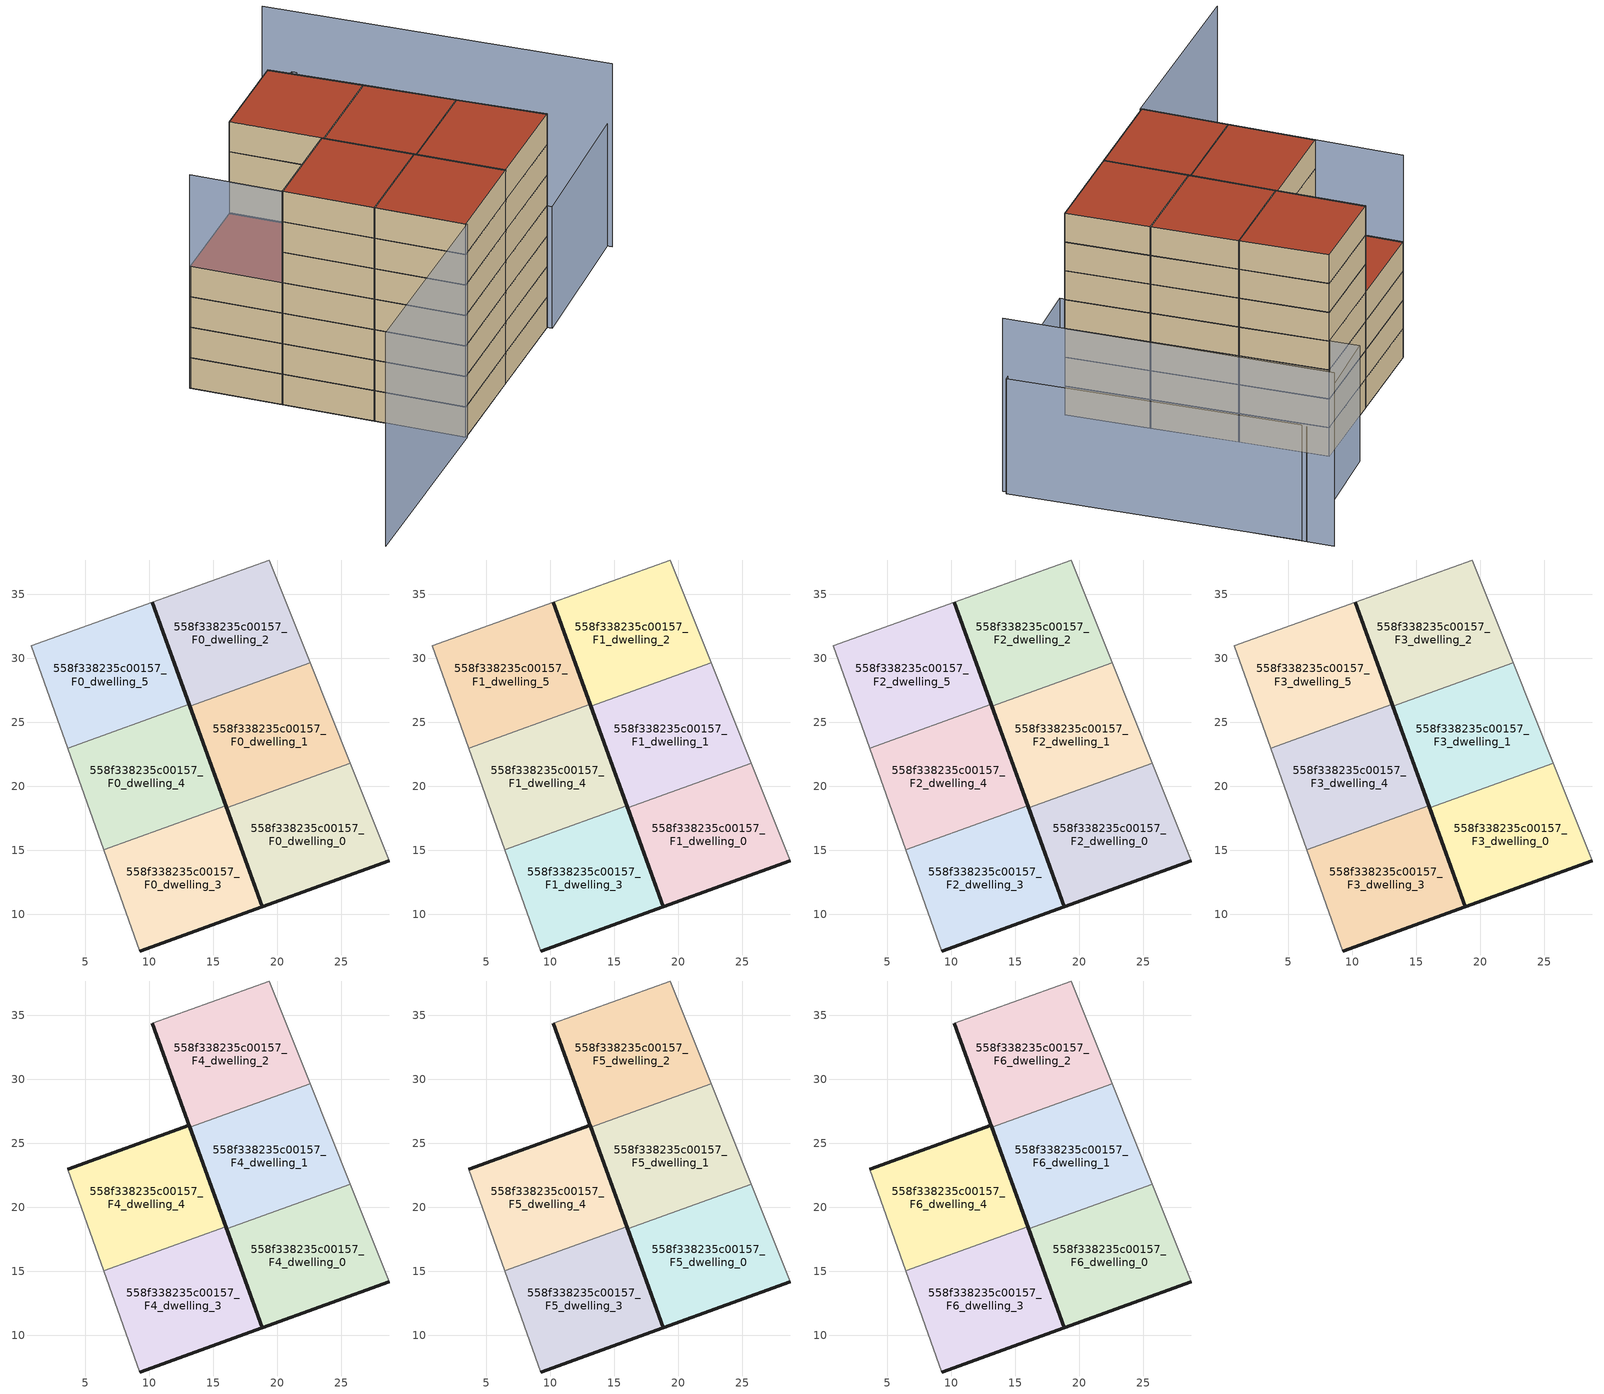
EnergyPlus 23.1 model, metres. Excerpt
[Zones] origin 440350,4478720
558f338235c00157_F0_dwelling_0
 floor ground (EU_floor_Construction): 28.74,14.18 25.7,21.8 16.05,18.31 18.84,10.6 z0
 wall outside (EU_wall_Construction): 28.74,14.18 18.84,10.6 16.05,18.31 z0:3
 wall adiabatic (EU_wall_Construction): 25.7,21.8 28.74,14.18 z0:3
 wall to 558f338235c00157_F0_dwelling_1 (EU_wall_Construction): 16.05,18.31 25.7,21.8 z0:3
558f338235c00157_F0_dwelling_1
 floor ground (EU_floor_Construction): 25.7,21.8 22.58,29.63 13.19,26.23 16.05,18.31 z0
 wall outside (EU_wall_Construction): 16.05,18.31 13.19,26.23 z0:3
 wall adiabatic (EU_wall_Construction): 22.58,29.63 25.7,21.8 z0:3
 wall to 558f338235c00157_F0_dwelling_2 (EU_wall_Construction): 13.19,26.23 22.58,29.63 z0:3
558f338235c00157_F0_dwelling_2
 floor ground (EU_floor_Construction): 22.58,29.63 19.37,37.67 10.24,34.38 13.19,26.23 z0
 wall outside (EU_wall_Construction): 13.19,26.23 10.24,34.38 z0:3
 wall adiabatic (EU_wall_Construction): 10.24,34.38 19.37,37.67 22.58,29.63 z0:3
558f338235c00157_F0_dwelling_3
 floor ground (EU_floor_Construction): 18.84,10.6 15.99,18.48 6.46,15.04 9.25,7.13 z0
 wall outside (EU_wall_Construction): 15.99,18.48 18.84,10.6 9.25,7.13 z0:3
 wall adiabatic (EU_wall_Construction): 9.25,7.13 6.46,15.04 z0:3
 wall to 558f338235c00157_F0_dwelling_4 (EU_wall_Construction): 6.45,15.04 15.99,18.48 z0:3
558f338235c00157_F0_dwelling_4
 floor ground (EU_floor_Construction): 15.99,18.48 13.12,26.41 3.64,22.98 6.46,15.04 z0
 wall outside (EU_wall_Construction): 13.12,26.41 15.99,18.48 z0:3
 wall adiabatic (EU_wall_Construction): 6.46,15.04 3.64,22.98 z0:3
 wall to 558f338235c00157_F0_dwelling_5 (EU_wall_Construction): 3.64,22.98 13.12,26.41 z0:3
558f338235c00157_F0_dwelling_5
 floor ground (EU_floor_Construction): 13.12,26.41 10.24,34.38 0.81,30.99 3.64,22.98 z0
 wall outside (EU_wall_Construction): 10.24,34.38 13.12,26.41 z0:3
 wall adiabatic (EU_wall_Construction): 3.64,22.98 0.81,30.99 10.24,34.38 z0:3
558f338235c00157_F1_dwelling_0
 floor to 558f338235c00157_F0_dwelling_0 (EU_floor_Construction): 28.74,14.18 25.7,21.8 16.05,18.31 18.84,10.6 z3
 wall outside (EU_wall_Construction): 28.74,14.18 18.84,10.6 16.05,18.31 z3:6
 wall adiabatic (EU_wall_Construction): 25.7,21.8 28.74,14.18 z3:6
 wall to 558f338235c00157_F1_dwelling_1 (EU_wall_Construction): 16.05,18.31 25.7,21.8 z3:6
558f338235c00157_F1_dwelling_1
 floor to 558f338235c00157_F0_dwelling_1 (EU_floor_Construction): 25.7,21.8 22.58,29.63 13.19,26.23 16.05,18.31 z3
 wall outside (EU_wall_Construction): 16.05,18.31 13.19,26.23 z3:6
 wall adiabatic (EU_wall_Construction): 22.58,29.63 25.7,21.8 z3:6
 wall to 558f338235c00157_F1_dwelling_2 (EU_wall_Construction): 13.19,26.23 22.58,29.63 z3:6
558f338235c00157_F1_dwelling_2
 floor to 558f338235c00157_F0_dwelling_2 (EU_floor_Construction): 22.58,29.63 19.37,37.67 10.24,34.38 13.19,26.23 z3
 wall outside (EU_wall_Construction): 13.19,26.23 10.24,34.38 z3:6
 wall adiabatic (EU_wall_Construction): 10.24,34.38 19.37,37.67 22.58,29.63 z3:6
558f338235c00157_F1_dwelling_3
 floor to 558f338235c00157_F0_dwelling_3 (EU_floor_Construction): 18.84,10.6 15.99,18.48 6.45,15.04 9.25,7.13 z3
 wall outside (EU_wall_Construction): 15.99,18.48 18.84,10.6 9.25,7.13 z3:6
 wall adiabatic (EU_wall_Construction): 9.25,7.13 6.46,15.04 z3:6
 wall to 558f338235c00157_F1_dwelling_4 (EU_wall_Construction): 6.45,15.04 15.99,18.48 z3:6
558f338235c00157_F1_dwelling_4
 floor to 558f338235c00157_F0_dwelling_4 (EU_floor_Construction): 15.99,18.48 13.12,26.41 3.64,22.98 6.45,15.04 z3
 wall outside (EU_wall_Construction): 13.12,26.41 15.99,18.48 z3:6
 wall adiabatic (EU_wall_Construction): 6.46,15.04 3.64,22.98 z3:6
 wall to 558f338235c00157_F1_dwelling_5 (EU_wall_Construction): 3.64,22.98 13.12,26.41 z3:6
558f338235c00157_F1_dwelling_5
 floor to 558f338235c00157_F0_dwelling_5 (EU_floor_Construction): 13.12,26.41 10.24,34.38 0.81,30.99 3.64,22.98 z3
 wall outside (EU_wall_Construction): 10.24,34.38 13.12,26.41 z3:6
 wall adiabatic (EU_wall_Construction): 3.64,22.98 0.81,30.99 10.24,34.38 z3:6
558f338235c00157_F2_dwelling_0
 floor to 558f338235c00157_F1_dwelling_0 (EU_floor_Construction): 28.74,14.18 25.7,21.8 16.05,18.31 18.84,10.6 z6
 wall outside (EU_wall_Construction): 28.74,14.18 18.84,10.6 16.05,18.31 z6:9
 wall adiabatic (EU_wall_Construction): 25.7,21.8 28.74,14.18 z6:9
 wall to 558f338235c00157_F2_dwelling_1 (EU_wall_Construction): 16.05,18.31 25.7,21.8 z6:9
558f338235c00157_F2_dwelling_1
 floor to 558f338235c00157_F1_dwelling_1 (EU_floor_Construction): 25.7,21.8 22.58,29.63 13.19,26.23 16.05,18.31 z6
 wall outside (EU_wall_Construction): 16.05,18.31 13.19,26.23 z6:9
 wall adiabatic (EU_wall_Construction): 22.58,29.63 25.7,21.8 z6:9
 wall to 558f338235c00157_F2_dwelling_2 (EU_wall_Construction): 13.19,26.23 22.58,29.63 z6:9
558f338235c00157_F2_dwelling_2
 floor to 558f338235c00157_F1_dwelling_2 (EU_floor_Construction): 22.58,29.63 19.37,37.67 10.24,34.38 13.19,26.23 z6
 wall outside (EU_wall_Construction): 13.19,26.23 10.24,34.38 z6:9
 wall adiabatic (EU_wall_Construction): 10.24,34.38 19.37,37.67 22.58,29.63 z6:9
558f338235c00157_F2_dwelling_3
 floor to 558f338235c00157_F1_dwelling_3 (EU_floor_Construction): 18.84,10.6 15.99,18.48 6.45,15.04 9.25,7.13 z6
 wall outside (EU_wall_Construction): 15.99,18.48 18.84,10.6 9.25,7.13 z6:9
 wall adiabatic (EU_wall_Construction): 9.25,7.13 6.46,15.04 z6:9
 wall to 558f338235c00157_F2_dwelling_4 (EU_wall_Construction): 6.45,15.04 15.99,18.48 z6:9
558f338235c00157_F2_dwelling_4
 floor to 558f338235c00157_F1_dwelling_4 (EU_floor_Construction): 15.99,18.48 13.12,26.41 3.64,22.98 6.45,15.04 z6
 wall outside (EU_wall_Construction): 13.12,26.41 15.99,18.48 z6:9
 wall adiabatic (EU_wall_Construction): 6.46,15.04 3.64,22.98 z6:9
 wall to 558f338235c00157_F2_dwelling_5 (EU_wall_Construction): 3.64,22.98 13.12,26.41 z6:9
558f338235c00157_F2_dwelling_5
 floor to 558f338235c00157_F1_dwelling_5 (EU_floor_Construction): 13.12,26.41 10.24,34.38 0.81,30.99 3.64,22.98 z6
 wall outside (EU_wall_Construction): 10.24,34.38 13.12,26.41 z6:9
 wall adiabatic (EU_wall_Construction): 3.64,22.98 0.81,30.99 10.24,34.38 z6:9
558f338235c00157_F3_dwelling_0
 floor to 558f338235c00157_F2_dwelling_0 (EU_floor_Construction): 28.74,14.18 25.7,21.8 16.05,18.31 18.84,10.6 z9
 wall outside (EU_wall_Construction): 28.74,14.18 18.84,10.6 16.05,18.31 z9:12
 wall adiabatic (EU_wall_Construction): 25.7,21.8 28.74,14.18 z9:12
 wall to 558f338235c00157_F3_dwelling_1 (EU_wall_Construction): 16.05,18.31 25.7,21.8 z9:12
558f338235c00157_F3_dwelling_1
 floor to 558f338235c00157_F2_dwelling_1 (EU_floor_Construction): 25.7,21.8 22.58,29.63 13.19,26.23 16.05,18.31 z9
 wall outside (EU_wall_Construction): 16.05,18.31 13.19,26.23 z9:12
 wall adiabatic (EU_wall_Construction): 22.58,29.63 25.7,21.8 z9:12
 wall to 558f338235c00157_F3_dwelling_2 (EU_wall_Construction): 13.19,26.23 22.58,29.63 z9:12
558f338235c00157_F3_dwelling_2
 floor to 558f338235c00157_F2_dwelling_2 (EU_floor_Construction): 22.58,29.63 19.37,37.67 10.24,34.38 13.19,26.23 z9
 wall outside (EU_wall_Construction): 13.19,26.23 10.24,34.38 z9:12
 wall adiabatic (EU_wall_Construction): 10.24,34.38 19.37,37.67 22.58,29.63 z9:12
558f338235c00157_F3_dwelling_3
 floor to 558f338235c00157_F2_dwelling_3 (EU_floor_Construction): 18.84,10.6 15.99,18.48 6.45,15.04 9.25,7.13 z9
 wall outside (EU_wall_Construction): 15.99,18.48 18.84,10.6 9.25,7.13 z9:12
 wall adiabatic (EU_wall_Construction): 9.25,7.13 6.46,15.04 z9:12
 wall to 558f338235c00157_F3_dwelling_4 (EU_wall_Construction): 6.45,15.04 15.99,18.48 z9:12
558f338235c00157_F3_dwelling_4
 floor to 558f338235c00157_F2_dwelling_4 (EU_floor_Construction): 15.99,18.48 13.12,26.41 3.64,22.98 6.45,15.04 z9
 wall outside (EU_wall_Construction): 13.12,26.41 15.99,18.48 z9:12
 wall adiabatic (EU_wall_Construction): 6.46,15.04 3.64,22.98 z9:12
 wall to 558f338235c00157_F3_dwelling_5 (EU_wall_Construction): 3.64,22.98 13.12,26.41 z9:12
558f338235c00157_F3_dwelling_5
 floor to 558f338235c00157_F2_dwelling_5 (EU_floor_Construction): 13.12,26.41 10.24,34.38 0.81,30.99 3.64,22.98 z9
 wall outside (EU_wall_Construction): 10.24,34.38 13.12,26.41 z9:12
 wall adiabatic (EU_wall_Construction): 3.64,22.98 0.81,30.99 10.24,34.38 z9:12
 roof outside (EU_roof_Construction): 10.24,34.38 13.12,26.41 3.64,22.98 0.81,30.99 z12
558f338235c00157_F4_dwelling_0
 floor to 558f338235c00157_F3_dwelling_0 (EU_floor_Construction): 28.74,14.18 25.7,21.8 16.05,18.31 18.84,10.6 z12
 wall outside (EU_wall_Construction): 28.74,14.18 18.84,10.6 16.05,18.31 z12:15
 wall adiabatic (EU_wall_Construction): 25.7,21.8 28.74,14.18 z12:15
 wall to 558f338235c00157_F4_dwelling_1 (EU_wall_Construction): 16.05,18.31 25.7,21.8 z12:15
558f338235c00157_F4_dwelling_1
 floor to 558f338235c00157_F3_dwelling_1 (EU_floor_Construction): 25.7,21.8 22.58,29.63 13.19,26.23 16.05,18.31 z12
 wall outside (EU_wall_Construction): 16.05,18.31 13.19,26.23 z12:15
 wall adiabatic (EU_wall_Construction): 22.58,29.63 25.7,21.8 z12:15
 wall to 558f338235c00157_F4_dwelling_2 (EU_wall_Construction): 13.19,26.23 22.58,29.63 z12:15
558f338235c00157_F4_dwelling_2
 floor to 558f338235c00157_F3_dwelling_2 (EU_floor_Construction): 22.58,29.63 19.37,37.67 10.24,34.38 13.19,26.23 z12
 wall outside (EU_wall_Construction): 13.19,26.23 10.24,34.38 z12:15
 wall adiabatic (EU_wall_Construction): 10.24,34.38 19.37,37.67 22.58,29.63 z12:15
558f338235c00157_F4_dwelling_3
 floor to 558f338235c00157_F3_dwelling_3 (EU_floor_Construction): 18.84,10.6 15.99,18.48 6.45,15.04 9.25,7.13 z12
 wall outside (EU_wall_Construction): 15.99,18.48 18.84,10.6 9.25,7.13 z12:15
 wall adiabatic (EU_wall_Construction): 9.25,7.13 6.46,15.04 z12:15
 wall to 558f338235c00157_F4_dwelling_4 (EU_wall_Construction): 6.45,15.04 15.99,18.48 z12:15
558f338235c00157_F4_dwelling_4
 floor to 558f338235c00157_F3_dwelling_4 (EU_floor_Construction): 15.99,18.48 13.12,26.41 3.64,22.98 6.45,15.04 z12
 wall outside (EU_wall_Construction): 3.64,22.98 13.12,26.41 15.99,18.48 z12:15
 wall adiabatic (EU_wall_Construction): 6.46,15.04 3.64,22.98 z12:15
558f338235c00157_F5_dwelling_0
 floor to 558f338235c00157_F4_dwelling_0 (EU_floor_Construction): 28.74,14.18 25.7,21.8 16.05,18.31 18.84,10.6 z15
 wall outside (EU_wall_Construction): 28.74,14.18 18.84,10.6 16.05,18.31 z15:18
 wall adiabatic (EU_wall_Construction): 25.7,21.8 28.74,14.18 z15:18
 wall to 558f338235c00157_F5_dwelling_1 (EU_wall_Construction): 16.05,18.31 25.7,21.8 z15:18
558f338235c00157_F5_dwelling_1
 floor to 558f338235c00157_F4_dwelling_1 (EU_floor_Construction): 25.7,21.8 22.58,29.63 13.19,26.23 16.05,18.31 z15
 wall outside (EU_wall_Construction): 16.05,18.31 13.19,26.23 z15:18
 wall adiabatic (EU_wall_Construction): 22.58,29.63 25.7,21.8 z15:18
 wall to 558f338235c00157_F5_dwelling_2 (EU_wall_Construction): 13.19,26.23 22.58,29.63 z15:18
558f338235c00157_F5_dwelling_2
 floor to 558f338235c00157_F4_dwelling_2 (EU_floor_Construction): 22.58,29.63 19.37,37.67 10.24,34.38 13.19,26.23 z15
 wall outside (EU_wall_Construction): 13.19,26.23 10.24,34.38 z15:18
 wall adiabatic (EU_wall_Construction): 10.24,34.38 19.37,37.67 22.58,29.63 z15:18
558f338235c00157_F5_dwelling_3
 floor to 558f338235c00157_F4_dwelling_3 (EU_floor_Construction): 18.84,10.6 15.99,18.48 6.45,15.04 9.25,7.13 z15
 wall outside (EU_wall_Construction): 15.99,18.48 18.84,10.6 9.25,7.13 z15:18
 wall adiabatic (EU_wall_Construction): 9.25,7.13 6.46,15.04 z15:18
 wall to 558f338235c00157_F5_dwelling_4 (EU_wall_Construction): 6.45,15.04 15.99,18.48 z15:18
558f338235c00157_F5_dwelling_4
 floor to 558f338235c00157_F4_dwelling_4 (EU_floor_Construction): 15.99,18.48 13.12,26.41 3.64,22.98 6.45,15.04 z15
 wall outside (EU_wall_Construction): 3.64,22.98 13.12,26.41 15.99,18.48 z15:18
 wall adiabatic (EU_wall_Construction): 6.46,15.04 3.64,22.98 z15:18
558f338235c00157_F6_dwelling_0
 floor to 558f338235c00157_F5_dwelling_0 (EU_floor_Construction): 28.74,14.18 25.7,21.8 16.05,18.31 18.84,10.6 z18
 wall outside (EU_wall_Construction): 28.74,14.18 18.84,10.6 16.05,18.31 z18:21
 wall adiabatic (EU_wall_Construction): 25.7,21.8 28.74,14.18 z18:21
 wall to 558f338235c00157_F6_dwelling_1 (EU_wall_Construction): 16.05,18.31 25.7,21.8 z18:21
 roof outside (EU_roof_Construction): 25.7,21.8 28.74,14.18 18.84,10.6 16.05,18.31 z21
558f338235c00157_F6_dwelling_1
 floor to 558f338235c00157_F5_dwelling_1 (EU_floor_Construction): 25.7,21.8 22.58,29.63 13.19,26.23 16.05,18.31 z18
 wall outside (EU_wall_Construction): 16.05,18.31 13.19,26.23 z18:21
 wall adiabatic (EU_wall_Construction): 22.58,29.63 25.7,21.8 z18:21
 wall to 558f338235c00157_F6_dwelling_2 (EU_wall_Construction): 13.19,26.23 22.58,29.63 z18:21
 roof outside (EU_roof_Construction): 22.58,29.63 25.7,21.8 16.05,18.31 13.19,26.23 z21
558f338235c00157_F6_dwelling_2
 floor to 558f338235c00157_F5_dwelling_2 (EU_floor_Construction): 22.58,29.63 19.37,37.67 10.24,34.38 13.19,26.23 z18
 wall outside (EU_wall_Construction): 13.19,26.23 10.24,34.38 z18:21
 wall adiabatic (EU_wall_Construction): 10.24,34.38 19.37,37.67 22.58,29.63 z18:21
 roof outside (EU_roof_Construction): 19.37,37.67 22.58,29.63 13.19,26.23 10.24,34.38 z21
558f338235c00157_F6_dwelling_3
 floor to 558f338235c00157_F5_dwelling_3 (EU_floor_Construction): 18.84,10.6 15.99,18.48 6.45,15.04 9.25,7.13 z18
 wall outside (EU_wall_Construction): 15.99,18.48 18.84,10.6 9.25,7.13 z18:21
 wall adiabatic (EU_wall_Construction): 9.25,7.13 6.46,15.04 z18:21
 wall to 558f338235c00157_F6_dwelling_4 (EU_wall_Construction): 6.45,15.04 15.99,18.48 z18:21
 roof outside (EU_roof_Construction): 15.99,18.48 18.84,10.6 9.25,7.13 6.46,15.04 z21
558f338235c00157_F6_dwelling_4
 floor to 558f338235c00157_F5_dwelling_4 (EU_floor_Construction): 15.99,18.48 13.12,26.41 3.64,22.98 6.45,15.04 z18
 wall outside (EU_wall_Construction): 3.64,22.98 13.12,26.41 15.99,18.48 z18:21
 wall adiabatic (EU_wall_Construction): 6.46,15.04 3.64,22.98 z18:21
 roof outside (EU_roof_Construction): 13.12,26.41 15.99,18.48 6.46,15.04 3.64,22.98 z21
shading: 0.81,30.99 9.36,7.07 / 9.36,7.07 -9.87,0.19 z0:21; 32.85,46.15 43.45,19.51 / 43.45,19.51 28.85,13.7 / 28.85,13.7 18.25,40.34 / 18.25,40.34 32.85,46.15 z0:12; 43.25,18.92 31.9,48.66 z0:18
[Building]
EU S2 Campaign: North Axis=0; Terrain=City; Solar Distribution=FullExterior
[Site:Location]
Madrid: Latitude=40.5; Longitude=-3.5; Time Zone=1; Elevation=609
[SizingPeriod:WeatherFileDays]
AnnualSizingPeriod: Begin Month=1; Begin Day of Month=1; End Month=12; End Day of Month=31; Day of Week for Start Day=Monday; Use Weather File Daylight Saving Period=No; Use Weather File Rain and Snow Indicators=No
[MATERIAL]
EU_InternalMass_Material: Roughness=MediumRough; Thickness=0.1; Conductivity=1; Density=1800; Specific Heat=900; Thermal Absorptance=0.9; Solar Absorptance=0.7; Visible Absorptance=0.7
[MATERIAL:NOMASS] Roughness=MediumRough; Thermal Absorptance=0.9; Solar Absorptance=0.7; Visible Absorptance=0.7
Name | Thermal Resistance
EU_wall_NoMass | 0.609216
EU_roof_NoMass | 0.513268
EU_floor_NoMass | 0.568163
[CONSTRUCTION]
EU_wall_Construction: EU_wall_NoMass
EU_roof_Construction: EU_roof_NoMass
EU_floor_Construction: EU_floor_NoMass
EU_InternalMass_Construction: EU_InternalMass_Material
[ZONE] Type=1; Multiplier=1; Ceiling Height=autocalculate; Floor Area=autocalculate; Part of Total Floor Area=Yes
Name | Volume
558f338235c00157_F0_dwelling_0; 558f338235c00157_F0_dwelling_3; 558f338235c00157_F1_dwelling_3; 558f338235c00157_F2_dwelling_3; 558f338235c00157_F3_dwelling_3; 558f338235c00157_F4_dwelling_3; 558f338235c00157_F5_dwelling_3; 558f338235c00157_F6_dwelling_3 | 255.767
558f338235c00157_F1_dwelling_0; 558f338235c00157_F2_dwelling_0; 558f338235c00157_F3_dwelling_0; 558f338235c00157_F4_dwelling_0; 558f338235c00157_F5_dwelling_0; 558f338235c00157_F6_dwelling_0 | 255.768
558f338235c00157_F0_dwelling_1 | 255.746
558f338235c00157_F1_dwelling_1; 558f338235c00157_F2_dwelling_1; 558f338235c00157_F3_dwelling_1; 558f338235c00157_F4_dwelling_1; 558f338235c00157_F5_dwelling_1; 558f338235c00157_F6_dwelling_1 | 255.745
558f338235c00157_F0_dwelling_2; 558f338235c00157_F1_dwelling_2; 558f338235c00157_F2_dwelling_2; 558f338235c00157_F3_dwelling_2; 558f338235c00157_F4_dwelling_2; 558f338235c00157_F5_dwelling_2; 558f338235c00157_F6_dwelling_2 | 255.758
558f338235c00157_F0_dwelling_4; 558f338235c00157_F1_dwelling_4; 558f338235c00157_F2_dwelling_4; 558f338235c00157_F3_dwelling_4; 558f338235c00157_F4_dwelling_4; 558f338235c00157_F5_dwelling_4; 558f338235c00157_F6_dwelling_4 | 255.779
558f338235c00157_F0_dwelling_5 | 255.754
558f338235c00157_F1_dwelling_5; 558f338235c00157_F2_dwelling_5; 558f338235c00157_F3_dwelling_5 | 255.755
[INTERNALMASS] Construction=EU_InternalMass_Construction
Name | Zone or ZoneList | Surface Area
558f338235c00157_F0_dwelling_0_EU_InternalMass | 558f338235c00157_F0_dwelling_0 | 85.2558
558f338235c00157_F0_dwelling_1_EU_InternalMass | 558f338235c00157_F0_dwelling_1 | 85.2486
558f338235c00157_F0_dwelling_2_EU_InternalMass | 558f338235c00157_F0_dwelling_2 | 85.2526
558f338235c00157_F0_dwelling_3_EU_InternalMass | 558f338235c00157_F0_dwelling_3 | 85.2557
558f338235c00157_F0_dwelling_4_EU_InternalMass | 558f338235c00157_F0_dwelling_4 | 85.2598
558f338235c00157_F0_dwelling_5_EU_InternalMass | 558f338235c00157_F0_dwelling_5 | 85.2514
558f338235c00157_F1_dwelling_0_EU_InternalMass | 558f338235c00157_F1_dwelling_0 | 85.2558
558f338235c00157_F1_dwelling_1_EU_InternalMass | 558f338235c00157_F1_dwelling_1 | 85.2486
558f338235c00157_F1_dwelling_2_EU_InternalMass | 558f338235c00157_F1_dwelling_2 | 85.2526
558f338235c00157_F1_dwelling_3_EU_InternalMass | 558f338235c00157_F1_dwelling_3 | 85.2557
558f338235c00157_F1_dwelling_4_EU_InternalMass | 558f338235c00157_F1_dwelling_4 | 85.2598
558f338235c00157_F1_dwelling_5_EU_InternalMass | 558f338235c00157_F1_dwelling_5 | 85.2514
558f338235c00157_F2_dwelling_0_EU_InternalMass | 558f338235c00157_F2_dwelling_0 | 85.2558
558f338235c00157_F2_dwelling_1_EU_InternalMass | 558f338235c00157_F2_dwelling_1 | 85.2486
558f338235c00157_F2_dwelling_2_EU_InternalMass | 558f338235c00157_F2_dwelling_2 | 85.2526
558f338235c00157_F2_dwelling_3_EU_InternalMass | 558f338235c00157_F2_dwelling_3 | 85.2557
558f338235c00157_F2_dwelling_4_EU_InternalMass | 558f338235c00157_F2_dwelling_4 | 85.2598
558f338235c00157_F2_dwelling_5_EU_InternalMass | 558f338235c00157_F2_dwelling_5 | 85.2514
558f338235c00157_F3_dwelling_0_EU_InternalMass | 558f338235c00157_F3_dwelling_0 | 85.2558
558f338235c00157_F3_dwelling_1_EU_InternalMass | 558f338235c00157_F3_dwelling_1 | 85.2486
558f338235c00157_F3_dwelling_2_EU_InternalMass | 558f338235c00157_F3_dwelling_2 | 85.2526
558f338235c00157_F3_dwelling_3_EU_InternalMass | 558f338235c00157_F3_dwelling_3 | 85.2557
558f338235c00157_F3_dwelling_4_EU_InternalMass | 558f338235c00157_F3_dwelling_4 | 85.2598
558f338235c00157_F3_dwelling_5_EU_InternalMass | 558f338235c00157_F3_dwelling_5 | 85.2514
558f338235c00157_F4_dwelling_0_EU_InternalMass | 558f338235c00157_F4_dwelling_0 | 102.3
558f338235c00157_F4_dwelling_1_EU_InternalMass | 558f338235c00157_F4_dwelling_1 | 102.302
558f338235c00157_F4_dwelling_2_EU_InternalMass | 558f338235c00157_F4_dwelling_2 | 102.301
558f338235c00157_F4_dwelling_3_EU_InternalMass | 558f338235c00157_F4_dwelling_3 | 102.302
558f338235c00157_F4_dwelling_4_EU_InternalMass | 558f338235c00157_F4_dwelling_4 | 102.301
558f338235c00157_F5_dwelling_0_EU_InternalMass | 558f338235c00157_F5_dwelling_0 | 102.3
558f338235c00157_F5_dwelling_1_EU_InternalMass | 558f338235c00157_F5_dwelling_1 | 102.302
558f338235c00157_F5_dwelling_2_EU_InternalMass | 558f338235c00157_F5_dwelling_2 | 102.301
558f338235c00157_F5_dwelling_3_EU_InternalMass | 558f338235c00157_F5_dwelling_3 | 102.302
558f338235c00157_F5_dwelling_4_EU_InternalMass | 558f338235c00157_F5_dwelling_4 | 102.301
558f338235c00157_F6_dwelling_0_EU_InternalMass | 558f338235c00157_F6_dwelling_0 | 102.3
558f338235c00157_F6_dwelling_1_EU_InternalMass | 558f338235c00157_F6_dwelling_1 | 102.302
558f338235c00157_F6_dwelling_2_EU_InternalMass | 558f338235c00157_F6_dwelling_2 | 102.301
558f338235c00157_F6_dwelling_3_EU_InternalMass | 558f338235c00157_F6_dwelling_3 | 102.302
558f338235c00157_F6_dwelling_4_EU_InternalMass | 558f338235c00157_F6_dwelling_4 | 102.301
[OTHEREQUIPMENT] Fuel Type=Electricity; Design Level Calculation Method=Watts/Area; Power per Zone Floor Area=1; Fraction Latent=0; Fraction Radiant=0; Fraction Lost=0; Carbon Dioxide Generation Rate=0; EndUse Subcategory=EU_Step8_InternalGains
Name | Zone or ZoneList or Space or SpaceList | Schedule
EU_Step8_InternalGain_558f338235c00157_F0_dwelling_0_f000 | 558f338235c00157_F0_dwelling_0 | EU_Step8_GainSchedule_558f338235c00157_F0_dwelling_0_f000
EU_Step8_InternalGain_558f338235c00157_F0_dwelling_1_f000 | 558f338235c00157_F0_dwelling_1 | EU_Step8_GainSchedule_558f338235c00157_F0_dwelling_1_f000
EU_Step8_InternalGain_558f338235c00157_F0_dwelling_2_f000 | 558f338235c00157_F0_dwelling_2 | EU_Step8_GainSchedule_558f338235c00157_F0_dwelling_2_f000
EU_Step8_InternalGain_558f338235c00157_F0_dwelling_3_f000 | 558f338235c00157_F0_dwelling_3 | EU_Step8_GainSchedule_558f338235c00157_F0_dwelling_3_f000
EU_Step8_InternalGain_558f338235c00157_F0_dwelling_4_f000 | 558f338235c00157_F0_dwelling_4 | EU_Step8_GainSchedule_558f338235c00157_F0_dwelling_4_f000
EU_Step8_InternalGain_558f338235c00157_F0_dwelling_5_f000 | 558f338235c00157_F0_dwelling_5 | EU_Step8_GainSchedule_558f338235c00157_F0_dwelling_5_f000
EU_Step8_InternalGain_558f338235c00157_F1_dwelling_0_f000 | 558f338235c00157_F1_dwelling_0 | EU_Step8_GainSchedule_558f338235c00157_F1_dwelling_0_f000
EU_Step8_InternalGain_558f338235c00157_F1_dwelling_1_f000 | 558f338235c00157_F1_dwelling_1 | EU_Step8_GainSchedule_558f338235c00157_F1_dwelling_1_f000
EU_Step8_InternalGain_558f338235c00157_F1_dwelling_2_f000 | 558f338235c00157_F1_dwelling_2 | EU_Step8_GainSchedule_558f338235c00157_F1_dwelling_2_f000
EU_Step8_InternalGain_558f338235c00157_F1_dwelling_3_f000 | 558f338235c00157_F1_dwelling_3 | EU_Step8_GainSchedule_558f338235c00157_F1_dwelling_3_f000
EU_Step8_InternalGain_558f338235c00157_F1_dwelling_4_f000 | 558f338235c00157_F1_dwelling_4 | EU_Step8_GainSchedule_558f338235c00157_F1_dwelling_4_f000
EU_Step8_InternalGain_558f338235c00157_F1_dwelling_5_f000 | 558f338235c00157_F1_dwelling_5 | EU_Step8_GainSchedule_558f338235c00157_F1_dwelling_5_f000
EU_Step8_InternalGain_558f338235c00157_F2_dwelling_0_f000 | 558f338235c00157_F2_dwelling_0 | EU_Step8_GainSchedule_558f338235c00157_F2_dwelling_0_f000
EU_Step8_InternalGain_558f338235c00157_F2_dwelling_1_f000 | 558f338235c00157_F2_dwelling_1 | EU_Step8_GainSchedule_558f338235c00157_F2_dwelling_1_f000
EU_Step8_InternalGain_558f338235c00157_F2_dwelling_2_f000 | 558f338235c00157_F2_dwelling_2 | EU_Step8_GainSchedule_558f338235c00157_F2_dwelling_2_f000
EU_Step8_InternalGain_558f338235c00157_F2_dwelling_3_f000 | 558f338235c00157_F2_dwelling_3 | EU_Step8_GainSchedule_558f338235c00157_F2_dwelling_3_f000
EU_Step8_InternalGain_558f338235c00157_F2_dwelling_4_f000 | 558f338235c00157_F2_dwelling_4 | EU_Step8_GainSchedule_558f338235c00157_F2_dwelling_4_f000
EU_Step8_InternalGain_558f338235c00157_F2_dwelling_5_f000 | 558f338235c00157_F2_dwelling_5 | EU_Step8_GainSchedule_558f338235c00157_F2_dwelling_5_f000
EU_Step8_InternalGain_558f338235c00157_F3_dwelling_0_f000 | 558f338235c00157_F3_dwelling_0 | EU_Step8_GainSchedule_558f338235c00157_F3_dwelling_0_f000
EU_Step8_InternalGain_558f338235c00157_F3_dwelling_1_f000 | 558f338235c00157_F3_dwelling_1 | EU_Step8_GainSchedule_558f338235c00157_F3_dwelling_1_f000
EU_Step8_InternalGain_558f338235c00157_F3_dwelling_2_f000 | 558f338235c00157_F3_dwelling_2 | EU_Step8_GainSchedule_558f338235c00157_F3_dwelling_2_f000
EU_Step8_InternalGain_558f338235c00157_F3_dwelling_3_f000 | 558f338235c00157_F3_dwelling_3 | EU_Step8_GainSchedule_558f338235c00157_F3_dwelling_3_f000
EU_Step8_InternalGain_558f338235c00157_F3_dwelling_4_f000 | 558f338235c00157_F3_dwelling_4 | EU_Step8_GainSchedule_558f338235c00157_F3_dwelling_4_f000
EU_Step8_InternalGain_558f338235c00157_F3_dwelling_5_f000 | 558f338235c00157_F3_dwelling_5 | EU_Step8_GainSchedule_558f338235c00157_F3_dwelling_5_f000
EU_Step8_InternalGain_558f338235c00157_F4_dwelling_0_f000 | 558f338235c00157_F4_dwelling_0 | EU_Step8_GainSchedule_558f338235c00157_F4_dwelling_0_f000
EU_Step8_InternalGain_558f338235c00157_F4_dwelling_1_f000 | 558f338235c00157_F4_dwelling_1 | EU_Step8_GainSchedule_558f338235c00157_F4_dwelling_1_f000
EU_Step8_InternalGain_558f338235c00157_F4_dwelling_2_f000 | 558f338235c00157_F4_dwelling_2 | EU_Step8_GainSchedule_558f338235c00157_F4_dwelling_2_f000
EU_Step8_InternalGain_558f338235c00157_F4_dwelling_3_f000 | 558f338235c00157_F4_dwelling_3 | EU_Step8_GainSchedule_558f338235c00157_F4_dwelling_3_f000
EU_Step8_InternalGain_558f338235c00157_F4_dwelling_4_f000 | 558f338235c00157_F4_dwelling_4 | EU_Step8_GainSchedule_558f338235c00157_F4_dwelling_4_f000
EU_Step8_InternalGain_558f338235c00157_F5_dwelling_0_f000 | 558f338235c00157_F5_dwelling_0 | EU_Step8_GainSchedule_558f338235c00157_F5_dwelling_0_f000
EU_Step8_InternalGain_558f338235c00157_F5_dwelling_1_f000 | 558f338235c00157_F5_dwelling_1 | EU_Step8_GainSchedule_558f338235c00157_F5_dwelling_1_f000
EU_Step8_InternalGain_558f338235c00157_F5_dwelling_2_f000 | 558f338235c00157_F5_dwelling_2 | EU_Step8_GainSchedule_558f338235c00157_F5_dwelling_2_f000
EU_Step8_InternalGain_558f338235c00157_F5_dwelling_3_f000 | 558f338235c00157_F5_dwelling_3 | EU_Step8_GainSchedule_558f338235c00157_F5_dwelling_3_f000
EU_Step8_InternalGain_558f338235c00157_F5_dwelling_4_f000 | 558f338235c00157_F5_dwelling_4 | EU_Step8_GainSchedule_558f338235c00157_F5_dwelling_4_f000
EU_Step8_InternalGain_558f338235c00157_F6_dwelling_0_f000 | 558f338235c00157_F6_dwelling_0 | EU_Step8_GainSchedule_558f338235c00157_F6_dwelling_0_f000
EU_Step8_InternalGain_558f338235c00157_F6_dwelling_1_f000 | 558f338235c00157_F6_dwelling_1 | EU_Step8_GainSchedule_558f338235c00157_F6_dwelling_1_f000
EU_Step8_InternalGain_558f338235c00157_F6_dwelling_2_f000 | 558f338235c00157_F6_dwelling_2 | EU_Step8_GainSchedule_558f338235c00157_F6_dwelling_2_f000
EU_Step8_InternalGain_558f338235c00157_F6_dwelling_3_f000 | 558f338235c00157_F6_dwelling_3 | EU_Step8_GainSchedule_558f338235c00157_F6_dwelling_3_f000
EU_Step8_InternalGain_558f338235c00157_F6_dwelling_4_f000 | 558f338235c00157_F6_dwelling_4 | EU_Step8_GainSchedule_558f338235c00157_F6_dwelling_4_f000
[ZONEVENTILATION:DESIGNFLOWRATE] Schedule=EU_AlwaysOn; Design Flow Rate Calculation Method=AirChanges/Hour; Air Changes per Hour=0.752966; Ventilation Type=Natural; Fan Pressure Rise=0; Fan Total Efficiency=1; Constant Term Coefficient=1; Temperature Term Coefficient=0; Velocity Term Coefficient=0; Velocity Squared Term Coefficient=0; Minimum Indoor Temperature=-100; Maximum Indoor Temperature=100; Delta Temperature=-100; Minimum Outdoor Temperature=-100; Maximum Outdoor Temperature=100; Maximum Wind Speed=40
Name | Zone or ZoneList or Space or SpaceList
EU_ConstantAir_558f338235c00157_F0_dwelling_0 | 558f338235c00157_F0_dwelling_0
EU_ConstantAir_558f338235c00157_F0_dwelling_1 | 558f338235c00157_F0_dwelling_1
EU_ConstantAir_558f338235c00157_F0_dwelling_2 | 558f338235c00157_F0_dwelling_2
EU_ConstantAir_558f338235c00157_F0_dwelling_3 | 558f338235c00157_F0_dwelling_3
EU_ConstantAir_558f338235c00157_F0_dwelling_4 | 558f338235c00157_F0_dwelling_4
EU_ConstantAir_558f338235c00157_F0_dwelling_5 | 558f338235c00157_F0_dwelling_5
EU_ConstantAir_558f338235c00157_F1_dwelling_0 | 558f338235c00157_F1_dwelling_0
EU_ConstantAir_558f338235c00157_F1_dwelling_1 | 558f338235c00157_F1_dwelling_1
EU_ConstantAir_558f338235c00157_F1_dwelling_2 | 558f338235c00157_F1_dwelling_2
EU_ConstantAir_558f338235c00157_F1_dwelling_3 | 558f338235c00157_F1_dwelling_3
EU_ConstantAir_558f338235c00157_F1_dwelling_4 | 558f338235c00157_F1_dwelling_4
EU_ConstantAir_558f338235c00157_F1_dwelling_5 | 558f338235c00157_F1_dwelling_5
EU_ConstantAir_558f338235c00157_F2_dwelling_0 | 558f338235c00157_F2_dwelling_0
EU_ConstantAir_558f338235c00157_F2_dwelling_1 | 558f338235c00157_F2_dwelling_1
EU_ConstantAir_558f338235c00157_F2_dwelling_2 | 558f338235c00157_F2_dwelling_2
EU_ConstantAir_558f338235c00157_F2_dwelling_3 | 558f338235c00157_F2_dwelling_3
EU_ConstantAir_558f338235c00157_F2_dwelling_4 | 558f338235c00157_F2_dwelling_4
EU_ConstantAir_558f338235c00157_F2_dwelling_5 | 558f338235c00157_F2_dwelling_5
EU_ConstantAir_558f338235c00157_F3_dwelling_0 | 558f338235c00157_F3_dwelling_0
EU_ConstantAir_558f338235c00157_F3_dwelling_1 | 558f338235c00157_F3_dwelling_1
EU_ConstantAir_558f338235c00157_F3_dwelling_2 | 558f338235c00157_F3_dwelling_2
EU_ConstantAir_558f338235c00157_F3_dwelling_3 | 558f338235c00157_F3_dwelling_3
EU_ConstantAir_558f338235c00157_F3_dwelling_4 | 558f338235c00157_F3_dwelling_4
EU_ConstantAir_558f338235c00157_F3_dwelling_5 | 558f338235c00157_F3_dwelling_5
EU_ConstantAir_558f338235c00157_F4_dwelling_0 | 558f338235c00157_F4_dwelling_0
EU_ConstantAir_558f338235c00157_F4_dwelling_1 | 558f338235c00157_F4_dwelling_1
EU_ConstantAir_558f338235c00157_F4_dwelling_2 | 558f338235c00157_F4_dwelling_2
EU_ConstantAir_558f338235c00157_F4_dwelling_3 | 558f338235c00157_F4_dwelling_3
EU_ConstantAir_558f338235c00157_F4_dwelling_4 | 558f338235c00157_F4_dwelling_4
EU_ConstantAir_558f338235c00157_F5_dwelling_0 | 558f338235c00157_F5_dwelling_0
EU_ConstantAir_558f338235c00157_F5_dwelling_1 | 558f338235c00157_F5_dwelling_1
EU_ConstantAir_558f338235c00157_F5_dwelling_2 | 558f338235c00157_F5_dwelling_2
EU_ConstantAir_558f338235c00157_F5_dwelling_3 | 558f338235c00157_F5_dwelling_3
EU_ConstantAir_558f338235c00157_F5_dwelling_4 | 558f338235c00157_F5_dwelling_4
EU_ConstantAir_558f338235c00157_F6_dwelling_0 | 558f338235c00157_F6_dwelling_0
EU_ConstantAir_558f338235c00157_F6_dwelling_1 | 558f338235c00157_F6_dwelling_1
EU_ConstantAir_558f338235c00157_F6_dwelling_2 | 558f338235c00157_F6_dwelling_2
EU_ConstantAir_558f338235c00157_F6_dwelling_3 | 558f338235c00157_F6_dwelling_3
EU_ConstantAir_558f338235c00157_F6_dwelling_4 | 558f338235c00157_F6_dwelling_4
[HVACTEMPLATE:THERMOSTAT] Constant Heating Setpoint=20; Constant Cooling Setpoint=50
EU_HeatOnly_558f338235c00157_F0_dwelling_0; EU_HeatOnly_558f338235c00157_F0_dwelling_1; EU_HeatOnly_558f338235c00157_F0_dwelling_2; EU_HeatOnly_558f338235c00157_F0_dwelling_3; EU_HeatOnly_558f338235c00157_F0_dwelling_4; EU_HeatOnly_558f338235c00157_F0_dwelling_5; EU_HeatOnly_558f338235c00157_F1_dwelling_0; EU_HeatOnly_558f338235c00157_F1_dwelling_1; EU_HeatOnly_558f338235c00157_F1_dwelling_2; EU_HeatOnly_558f338235c00157_F1_dwelling_3; EU_HeatOnly_558f338235c00157_F1_dwelling_4; EU_HeatOnly_558f338235c00157_F1_dwelling_5; EU_HeatOnly_558f338235c00157_F2_dwelling_0; EU_HeatOnly_558f338235c00157_F2_dwelling_1; EU_HeatOnly_558f338235c00157_F2_dwelling_2; EU_HeatOnly_558f338235c00157_F2_dwelling_3; EU_HeatOnly_558f338235c00157_F2_dwelling_4; EU_HeatOnly_558f338235c00157_F2_dwelling_5; EU_HeatOnly_558f338235c00157_F3_dwelling_0; EU_HeatOnly_558f338235c00157_F3_dwelling_1; EU_HeatOnly_558f338235c00157_F3_dwelling_2; EU_HeatOnly_558f338235c00157_F3_dwelling_3; EU_HeatOnly_558f338235c00157_F3_dwelling_4; EU_HeatOnly_558f338235c00157_F3_dwelling_5; EU_HeatOnly_558f338235c00157_F4_dwelling_0; EU_HeatOnly_558f338235c00157_F4_dwelling_1; EU_HeatOnly_558f338235c00157_F4_dwelling_2; EU_HeatOnly_558f338235c00157_F4_dwelling_3; EU_HeatOnly_558f338235c00157_F4_dwelling_4; EU_HeatOnly_558f338235c00157_F5_dwelling_0; EU_HeatOnly_558f338235c00157_F5_dwelling_1; EU_HeatOnly_558f338235c00157_F5_dwelling_2; EU_HeatOnly_558f338235c00157_F5_dwelling_3; EU_HeatOnly_558f338235c00157_F5_dwelling_4; EU_HeatOnly_558f338235c00157_F6_dwelling_0; EU_HeatOnly_558f338235c00157_F6_dwelling_1; EU_HeatOnly_558f338235c00157_F6_dwelling_2; EU_HeatOnly_558f338235c00157_F6_dwelling_3; EU_HeatOnly_558f338235c00157_F6_dwelling_4
[HVACTEMPLATE:ZONE:IDEALLOADSAIRSYSTEM] System Availability Schedule=EU_AlwaysOn; Maximum Heating Supply Air Temperature=50; Minimum Cooling Supply Air Temperature=13; Maximum Heating Supply Air Humidity Ratio=0.0156; Minimum Cooling Supply Air Humidity Ratio=0.0077; Heating Limit=NoLimit; Cooling Limit=NoLimit; Heating Availability Schedule=EU_AlwaysOn; Cooling Availability Schedule=EU_CoolingOff; Dehumidification Control Type=ConstantSensibleHeatRatio; Cooling Sensible Heat Ratio=0.7; Dehumidification Setpoint=60; Humidification Control Type=None; Humidification Setpoint=30; Outdoor Air Method=None; Outdoor Air Flow Rate per Person=0.00944; Outdoor Air Flow Rate per Zone Floor Area=0; Outdoor Air Flow Rate per Zone=0; Demand Controlled Ventilation Type=None; Outdoor Air Economizer Type=NoEconomizer; Heat Recovery Type=None; Sensible Heat Recovery Effectiveness=0.7; Latent Heat Recovery Effectiveness=0.65
Name | Template Thermostat
558f338235c00157_F0_dwelling_0 | EU_HeatOnly_558f338235c00157_F0_dwelling_0
558f338235c00157_F0_dwelling_1 | EU_HeatOnly_558f338235c00157_F0_dwelling_1
558f338235c00157_F0_dwelling_2 | EU_HeatOnly_558f338235c00157_F0_dwelling_2
558f338235c00157_F0_dwelling_3 | EU_HeatOnly_558f338235c00157_F0_dwelling_3
558f338235c00157_F0_dwelling_4 | EU_HeatOnly_558f338235c00157_F0_dwelling_4
558f338235c00157_F0_dwelling_5 | EU_HeatOnly_558f338235c00157_F0_dwelling_5
558f338235c00157_F1_dwelling_0 | EU_HeatOnly_558f338235c00157_F1_dwelling_0
558f338235c00157_F1_dwelling_1 | EU_HeatOnly_558f338235c00157_F1_dwelling_1
558f338235c00157_F1_dwelling_2 | EU_HeatOnly_558f338235c00157_F1_dwelling_2
558f338235c00157_F1_dwelling_3 | EU_HeatOnly_558f338235c00157_F1_dwelling_3
558f338235c00157_F1_dwelling_4 | EU_HeatOnly_558f338235c00157_F1_dwelling_4
558f338235c00157_F1_dwelling_5 | EU_HeatOnly_558f338235c00157_F1_dwelling_5
558f338235c00157_F2_dwelling_0 | EU_HeatOnly_558f338235c00157_F2_dwelling_0
558f338235c00157_F2_dwelling_1 | EU_HeatOnly_558f338235c00157_F2_dwelling_1
558f338235c00157_F2_dwelling_2 | EU_HeatOnly_558f338235c00157_F2_dwelling_2
558f338235c00157_F2_dwelling_3 | EU_HeatOnly_558f338235c00157_F2_dwelling_3
558f338235c00157_F2_dwelling_4 | EU_HeatOnly_558f338235c00157_F2_dwelling_4
558f338235c00157_F2_dwelling_5 | EU_HeatOnly_558f338235c00157_F2_dwelling_5
558f338235c00157_F3_dwelling_0 | EU_HeatOnly_558f338235c00157_F3_dwelling_0
558f338235c00157_F3_dwelling_1 | EU_HeatOnly_558f338235c00157_F3_dwelling_1
558f338235c00157_F3_dwelling_2 | EU_HeatOnly_558f338235c00157_F3_dwelling_2
558f338235c00157_F3_dwelling_3 | EU_HeatOnly_558f338235c00157_F3_dwelling_3
558f338235c00157_F3_dwelling_4 | EU_HeatOnly_558f338235c00157_F3_dwelling_4
558f338235c00157_F3_dwelling_5 | EU_HeatOnly_558f338235c00157_F3_dwelling_5
558f338235c00157_F4_dwelling_0 | EU_HeatOnly_558f338235c00157_F4_dwelling_0
558f338235c00157_F4_dwelling_1 | EU_HeatOnly_558f338235c00157_F4_dwelling_1
558f338235c00157_F4_dwelling_2 | EU_HeatOnly_558f338235c00157_F4_dwelling_2
558f338235c00157_F4_dwelling_3 | EU_HeatOnly_558f338235c00157_F4_dwelling_3
558f338235c00157_F4_dwelling_4 | EU_HeatOnly_558f338235c00157_F4_dwelling_4
558f338235c00157_F5_dwelling_0 | EU_HeatOnly_558f338235c00157_F5_dwelling_0
558f338235c00157_F5_dwelling_1 | EU_HeatOnly_558f338235c00157_F5_dwelling_1
558f338235c00157_F5_dwelling_2 | EU_HeatOnly_558f338235c00157_F5_dwelling_2
558f338235c00157_F5_dwelling_3 | EU_HeatOnly_558f338235c00157_F5_dwelling_3
558f338235c00157_F5_dwelling_4 | EU_HeatOnly_558f338235c00157_F5_dwelling_4
558f338235c00157_F6_dwelling_0 | EU_HeatOnly_558f338235c00157_F6_dwelling_0
558f338235c00157_F6_dwelling_1 | EU_HeatOnly_558f338235c00157_F6_dwelling_1
558f338235c00157_F6_dwelling_2 | EU_HeatOnly_558f338235c00157_F6_dwelling_2
558f338235c00157_F6_dwelling_3 | EU_HeatOnly_558f338235c00157_F6_dwelling_3
558f338235c00157_F6_dwelling_4 | EU_HeatOnly_558f338235c00157_F6_dwelling_4
[SIZING:ZONE] Zone Cooling Design Supply Air Temperature Input Method=SupplyAirTemperature; Zone Cooling Design Supply Air Temperature=13; Zone Heating Design Supply Air Temperature Input Method=SupplyAirTemperature; Zone Heating Design Supply Air Temperature=50; Zone Cooling Design Supply Air Humidity Ratio=0.008; Zone Heating Design Supply Air Humidity Ratio=0.008; Cooling Design Air Flow Method=DesignDay; Cooling Design Air Flow Rate=0; Cooling Minimum Air Flow per Zone Floor Area=0.000762; Cooling Minimum Air Flow=0; Cooling Minimum Air Flow Fraction=0.2; Heating Design Air Flow Method=DesignDay; Heating Design Air Flow Rate=0; Heating Maximum Air Flow per Zone Floor Area=0.002032; Heating Maximum Air Flow=0.141576; Heating Maximum Air Flow Fraction=0.3; Account for Dedicated Outdoor Air System=No; Dedicated Outdoor Air System Control Strategy=NeutralSupplyAir; Dedicated Outdoor Air Low Setpoint Temperature for Design=autosize; Dedicated Outdoor Air High Setpoint Temperature for Design=autosize; Zone Load Sizing Method=Sensible Load Only No Latent Load; Zone Latent Cooling Design Supply Air Humidity Ratio Input Method=HumidityRatioDifference; Zone Cooling Design Supply Air Humidity Ratio Difference=0.005; Zone Latent Heating Design Supply Air Humidity Ratio Input Method=HumidityRatioDifference; Zone Humidification Design Supply Air Humidity Ratio Difference=0.005
558f338235c00157_F0_dwelling_0; 558f338235c00157_F0_dwelling_1; 558f338235c00157_F0_dwelling_2; 558f338235c00157_F0_dwelling_3; 558f338235c00157_F0_dwelling_4; 558f338235c00157_F0_dwelling_5; 558f338235c00157_F1_dwelling_0; 558f338235c00157_F1_dwelling_1; 558f338235c00157_F1_dwelling_2; 558f338235c00157_F1_dwelling_3; 558f338235c00157_F1_dwelling_4; 558f338235c00157_F1_dwelling_5; 558f338235c00157_F2_dwelling_0; 558f338235c00157_F2_dwelling_1; 558f338235c00157_F2_dwelling_2; 558f338235c00157_F2_dwelling_3; 558f338235c00157_F2_dwelling_4; 558f338235c00157_F2_dwelling_5; 558f338235c00157_F3_dwelling_0; 558f338235c00157_F3_dwelling_1; 558f338235c00157_F3_dwelling_2; 558f338235c00157_F3_dwelling_3; 558f338235c00157_F3_dwelling_4; 558f338235c00157_F3_dwelling_5; 558f338235c00157_F4_dwelling_0; 558f338235c00157_F4_dwelling_1; 558f338235c00157_F4_dwelling_2; 558f338235c00157_F4_dwelling_3; 558f338235c00157_F4_dwelling_4; 558f338235c00157_F5_dwelling_0; 558f338235c00157_F5_dwelling_1; 558f338235c00157_F5_dwelling_2; 558f338235c00157_F5_dwelling_3; 558f338235c00157_F5_dwelling_4; 558f338235c00157_F6_dwelling_0; 558f338235c00157_F6_dwelling_1; 558f338235c00157_F6_dwelling_2; 558f338235c00157_F6_dwelling_3; 558f338235c00157_F6_dwelling_4
[SCHEDULE:CONSTANT]
Name | Hourly Value
EU_AlwaysOn | 1
EU_CoolingOff | 0
[SCHEDULE:FILE] Column Number=1; Rows to Skip at Top=0; Number of Hours of Data=8760; Column Separator=Comma; Interpolate to Timestep=No; Minutes per Item=60; Adjust Schedule for Daylight Savings=Yes
Name | File
EU_Step8_GainSchedule_558f338235c00157_F0_dwelling_0_f000 | ../../schedules/558f338235c00157/558f338235c00157_F0_dwelling_0_f000_gain.csv
EU_Step8_GainSchedule_558f338235c00157_F0_dwelling_1_f000 | ../../schedules/558f338235c00157/558f338235c00157_F0_dwelling_1_f000_gain.csv
EU_Step8_GainSchedule_558f338235c00157_F0_dwelling_2_f000 | ../../schedules/558f338235c00157/558f338235c00157_F0_dwelling_2_f000_gain.csv
EU_Step8_GainSchedule_558f338235c00157_F0_dwelling_3_f000 | ../../schedules/558f338235c00157/558f338235c00157_F0_dwelling_3_f000_gain.csv
EU_Step8_GainSchedule_558f338235c00157_F0_dwelling_4_f000 | ../../schedules/558f338235c00157/558f338235c00157_F0_dwelling_4_f000_gain.csv
EU_Step8_GainSchedule_558f338235c00157_F0_dwelling_5_f000 | ../../schedules/558f338235c00157/558f338235c00157_F0_dwelling_5_f000_gain.csv
EU_Step8_GainSchedule_558f338235c00157_F1_dwelling_0_f000 | ../../schedules/558f338235c00157/558f338235c00157_F1_dwelling_0_f000_gain.csv
EU_Step8_GainSchedule_558f338235c00157_F1_dwelling_1_f000 | ../../schedules/558f338235c00157/558f338235c00157_F1_dwelling_1_f000_gain.csv
EU_Step8_GainSchedule_558f338235c00157_F1_dwelling_2_f000 | ../../schedules/558f338235c00157/558f338235c00157_F1_dwelling_2_f000_gain.csv
EU_Step8_GainSchedule_558f338235c00157_F1_dwelling_3_f000 | ../../schedules/558f338235c00157/558f338235c00157_F1_dwelling_3_f000_gain.csv
EU_Step8_GainSchedule_558f338235c00157_F1_dwelling_4_f000 | ../../schedules/558f338235c00157/558f338235c00157_F1_dwelling_4_f000_gain.csv
EU_Step8_GainSchedule_558f338235c00157_F1_dwelling_5_f000 | ../../schedules/558f338235c00157/558f338235c00157_F1_dwelling_5_f000_gain.csv
EU_Step8_GainSchedule_558f338235c00157_F2_dwelling_0_f000 | ../../schedules/558f338235c00157/558f338235c00157_F2_dwelling_0_f000_gain.csv
EU_Step8_GainSchedule_558f338235c00157_F2_dwelling_1_f000 | ../../schedules/558f338235c00157/558f338235c00157_F2_dwelling_1_f000_gain.csv
EU_Step8_GainSchedule_558f338235c00157_F2_dwelling_2_f000 | ../../schedules/558f338235c00157/558f338235c00157_F2_dwelling_2_f000_gain.csv
EU_Step8_GainSchedule_558f338235c00157_F2_dwelling_3_f000 | ../../schedules/558f338235c00157/558f338235c00157_F2_dwelling_3_f000_gain.csv
EU_Step8_GainSchedule_558f338235c00157_F2_dwelling_4_f000 | ../../schedules/558f338235c00157/558f338235c00157_F2_dwelling_4_f000_gain.csv
EU_Step8_GainSchedule_558f338235c00157_F2_dwelling_5_f000 | ../../schedules/558f338235c00157/558f338235c00157_F2_dwelling_5_f000_gain.csv
EU_Step8_GainSchedule_558f338235c00157_F3_dwelling_0_f000 | ../../schedules/558f338235c00157/558f338235c00157_F3_dwelling_0_f000_gain.csv
EU_Step8_GainSchedule_558f338235c00157_F3_dwelling_1_f000 | ../../schedules/558f338235c00157/558f338235c00157_F3_dwelling_1_f000_gain.csv
EU_Step8_GainSchedule_558f338235c00157_F3_dwelling_2_f000 | ../../schedules/558f338235c00157/558f338235c00157_F3_dwelling_2_f000_gain.csv
EU_Step8_GainSchedule_558f338235c00157_F3_dwelling_3_f000 | ../../schedules/558f338235c00157/558f338235c00157_F3_dwelling_3_f000_gain.csv
EU_Step8_GainSchedule_558f338235c00157_F3_dwelling_4_f000 | ../../schedules/558f338235c00157/558f338235c00157_F3_dwelling_4_f000_gain.csv
EU_Step8_GainSchedule_558f338235c00157_F3_dwelling_5_f000 | ../../schedules/558f338235c00157/558f338235c00157_F3_dwelling_5_f000_gain.csv
EU_Step8_GainSchedule_558f338235c00157_F4_dwelling_0_f000 | ../../schedules/558f338235c00157/558f338235c00157_F4_dwelling_0_f000_gain.csv
EU_Step8_GainSchedule_558f338235c00157_F4_dwelling_1_f000 | ../../schedules/558f338235c00157/558f338235c00157_F4_dwelling_1_f000_gain.csv
EU_Step8_GainSchedule_558f338235c00157_F4_dwelling_2_f000 | ../../schedules/558f338235c00157/558f338235c00157_F4_dwelling_2_f000_gain.csv
EU_Step8_GainSchedule_558f338235c00157_F4_dwelling_3_f000 | ../../schedules/558f338235c00157/558f338235c00157_F4_dwelling_3_f000_gain.csv
EU_Step8_GainSchedule_558f338235c00157_F4_dwelling_4_f000 | ../../schedules/558f338235c00157/558f338235c00157_F4_dwelling_4_f000_gain.csv
EU_Step8_GainSchedule_558f338235c00157_F5_dwelling_0_f000 | ../../schedules/558f338235c00157/558f338235c00157_F5_dwelling_0_f000_gain.csv
EU_Step8_GainSchedule_558f338235c00157_F5_dwelling_1_f000 | ../../schedules/558f338235c00157/558f338235c00157_F5_dwelling_1_f000_gain.csv
EU_Step8_GainSchedule_558f338235c00157_F5_dwelling_2_f000 | ../../schedules/558f338235c00157/558f338235c00157_F5_dwelling_2_f000_gain.csv
EU_Step8_GainSchedule_558f338235c00157_F5_dwelling_3_f000 | ../../schedules/558f338235c00157/558f338235c00157_F5_dwelling_3_f000_gain.csv
EU_Step8_GainSchedule_558f338235c00157_F5_dwelling_4_f000 | ../../schedules/558f338235c00157/558f338235c00157_F5_dwelling_4_f000_gain.csv
EU_Step8_GainSchedule_558f338235c00157_F6_dwelling_0_f000 | ../../schedules/558f338235c00157/558f338235c00157_F6_dwelling_0_f000_gain.csv
EU_Step8_GainSchedule_558f338235c00157_F6_dwelling_1_f000 | ../../schedules/558f338235c00157/558f338235c00157_F6_dwelling_1_f000_gain.csv
EU_Step8_GainSchedule_558f338235c00157_F6_dwelling_2_f000 | ../../schedules/558f338235c00157/558f338235c00157_F6_dwelling_2_f000_gain.csv
EU_Step8_GainSchedule_558f338235c00157_F6_dwelling_3_f000 | ../../schedules/558f338235c00157/558f338235c00157_F6_dwelling_3_f000_gain.csv
EU_Step8_GainSchedule_558f338235c00157_F6_dwelling_4_f000 | ../../schedules/558f338235c00157/558f338235c00157_F6_dwelling_4_f000_gain.csv
